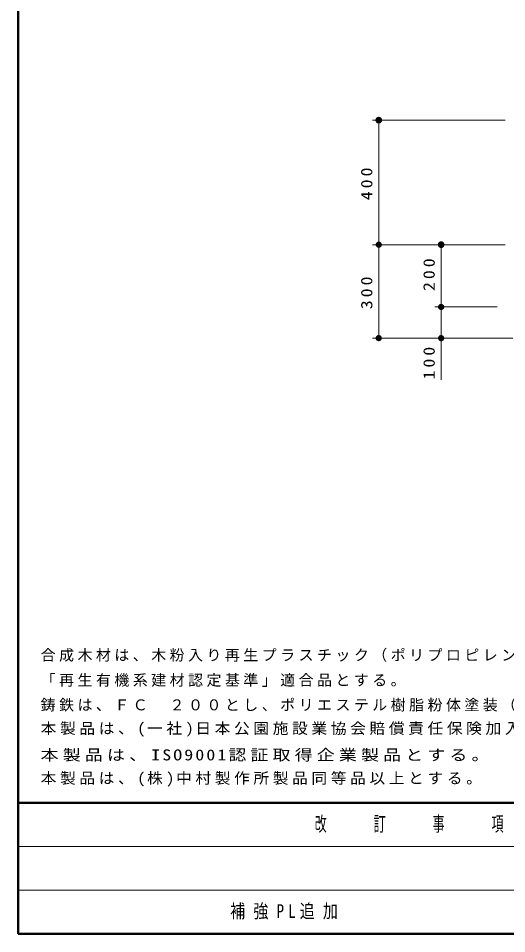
# Model space of a CAD drawing. Units: millimetres on the paper, scale 1:20. Extents: x -365 to 12, y -38 to 257.
# Drawn here: x -365 to -286.7, y 0 to 146.9 of the extents above; entities that cross this region are included whole.
import ezdxf

# ---------------------------------------------------------------- set-up
doc = ezdxf.new("R2010")
doc.units = ezdxf.units.MM
doc.layers.add('LY_1', color=7, linetype='Continuous', lineweight=25)
doc.layers.add('LY_2', color=7, linetype='Continuous', lineweight=13)
doc.styles.add('ＭＳ ゴシック', font='')
doc.styles.get('ＭＳ ゴシック').set_extended_font_data('MS Gothic')

# ---------------------------------------------------------------- blocks, each defined once
blk = doc.blocks.new('filled_dot')
at = {"color": 0, "linetype": 'Continuous', "lineweight": -2, "const_width": 1.25}
blk.add_lwpolyline([(-0.625, 0, 1), (0.625, 0, 1)], format="xyb", close=True, dxfattribs=at)

msp = doc.modelspace()

# ---------------------------------------------------------------- linework, layer by layer
at = {"layer": 'LY_1', "lineweight": 13}
for p, q in [((-286.979, 130.572), (-308.229, 130.572)), ((-307.229, 110.586), (-307.229, 130.572)), ((-286.979, 110.586), (-308.229, 110.586)), ((-307.229, 95.586), (-307.229, 110.586)), ((-297.229, 100.586), (-297.229, 110.586)), ((-288.229, 100.586), (-298.229, 100.586)), ((-297.229, 88.895), (-297.229, 100.586)), ((-285.729, 95.586), (-308.229, 95.586))]:
    msp.add_line(p, q, dxfattribs=at)
at = {"layer": 'LY_2', "lineweight": 50}
for p, q in [((-365, 257), (-365, 0)), ((-365, 21), (0, 21)), ((-365, 0), (0, 0))]:
    msp.add_line(p, q, dxfattribs=at)
at = {"layer": 'LY_2'}
for p, q in [((-365, 14), (-238.5, 14)), ((-365, 7), (-238.5, 7))]:
    msp.add_line(p, q, dxfattribs=at)

# ---------------------------------------------------------------- block references
at = {"layer": 'LY_1', "lineweight": 13}
for p, xscale, yscale, rotation in [((-307.229, 130.572), 0.431, 0.431, 270), ((-307.229, 110.586), 0.4, 0.4, 270), ((-297.229, 110.586), 0.431, 0.431, 270), ((-297.229, 100.586), 0.4, 0.4, 270), ((-307.229, 95.586), 0.4, 0.4, 90), ((-297.229, 95.586), 0.4, 0.4, 90)]:
    msp.add_blockref('filled_dot', p, dxfattribs=dict(at, xscale=xscale, yscale=yscale, rotation=rotation))

# ---------------------------------------------------------------- texts
at = {"layer": 'LY_1', "char_height": 1.833, "attachment_point": 8, "rotation": 90, "style": 'ＭＳ ゴシック'}
for s, insert in [('\\T1.33;\\W1.15;400', (-308.229, 120.579)), ('\\T1.33;\\W1.15;200', (-298.229, 106.008)), ('\\T1.33;\\W1.15;300', (-308.229, 103.086)), ('\\T1.33;\\W1.15;100', (-298.229, 91.812))]:
    msp.add_mtext(s, dxfattribs=dict(at, insert=insert))
at = {"layer": 'LY_1', "style": 'ＭＳ ゴシック'}
for s, insert, char_height, attachment_point in [('\\T1.23;合成木材は、木粉入り再生プラスチック（ポリプロピレン系\u3000色：サンディーブラウン）とし、', (-361.422, 43.616), 1.76, 7), ('\\T1.23;「再生有機系建材認定基準」適合品とする。', (-361.422, 39.616), 1.76, 7), ('\\T1.23;鋳鉄は、ＦＣ\u3000２００とし、ポリエステル樹脂粉体塗装（ダークグレー）仕上げとする。', (-361.422, 35.616), 1.76, 7), ('\\T1.23;\\W1.05;本製品は、(一社)日本公園施設業協会賠償責任保険加入製品とする。', (-361.422, 31.616), 1.76, 7), ('\\T1.23;\\W1.2;本製品は、ISO9001認証取得企業製品とする。', (-361.422, 27.616), 1.76, 7), ('\\T1.23;\\W1.05;本製品は、(株)中村製作所製品同等品以上とする。', (-361.422, 23.616), 1.76, 7), ('\\T1.55;\\W0.8;補強PL追加', (-321.75, 3.5), 2.199, 5)]:
    msp.add_mtext(s, dxfattribs=dict(at, insert=insert, char_height=char_height, attachment_point=attachment_point))
at = {"layer": 'LY_2', "color": 4, "insert": (-301.75, 17.5), "char_height": 2.346, "attachment_point": 5, "style": 'ＭＳ ゴシック'}
msp.add_mtext('\\T1.64;\\W0.6;改\u3000\u3000訂\u3000\u3000事\u3000\u3000項', dxfattribs=at)

doc.saveas('drawing.dxf')
